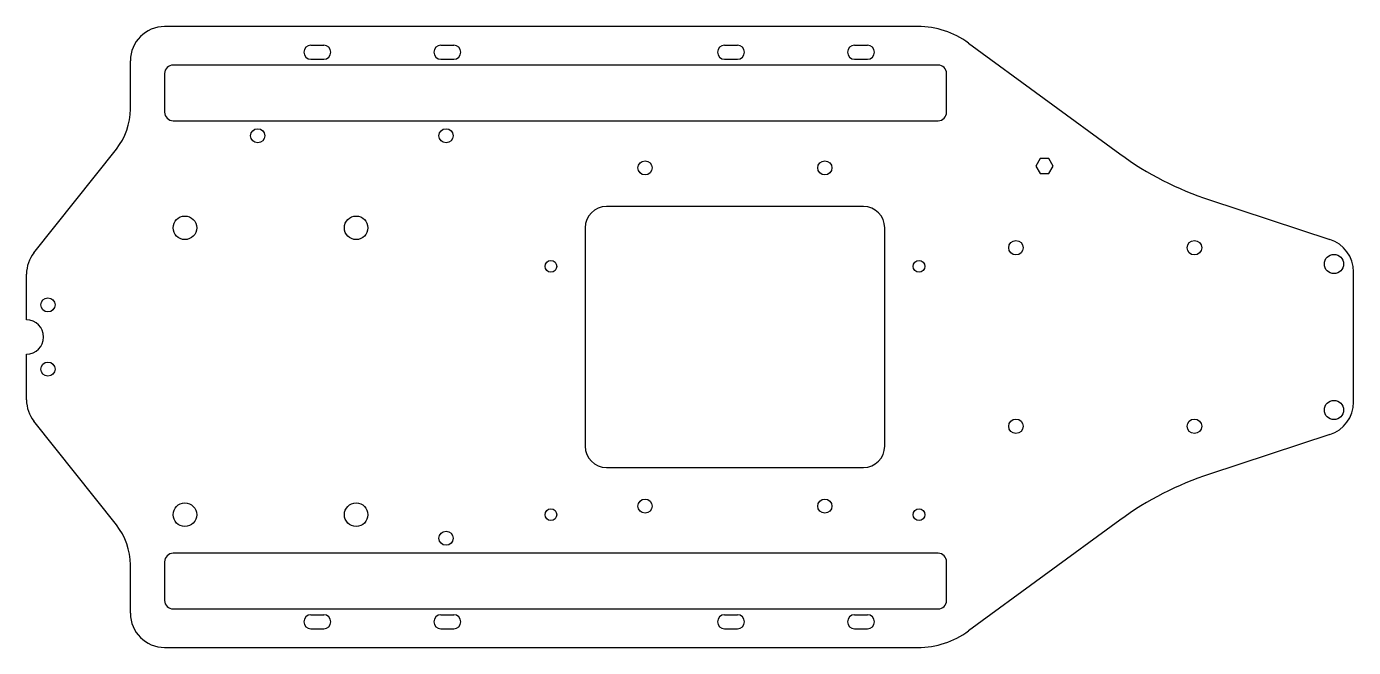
# Model space of a CAD drawing. Header units: millimetres. Extents: x -155 to 155, y -72 to 72.
import ezdxf

# ---------------------------------------------------------------- set-up
doc = ezdxf.new("R2010")
doc.units = ezdxf.units.MM

msp = doc.modelspace()

# ---------------------------------------------------------------- linework, layer by layer
at = {"layer": 'CUT'}
for p, q in [((53.25, 72.5), (-122.75, 72.5)), ((65.0596, 68.6411), (100.449, 42.7485)), ((-88.5594, 68.15), (-85.5594, 68.15)), ((-58.2065, 68.15), (-55.2065, 68.15)), ((8.0878, 68.15), (11.0878, 68.15)), ((38.4406, 68.15), (41.4406, 68.15)), ((-130.75, 53.2364), (-130.75, 64.5)), ((57.939, 63.5), (-120.75, 63.5)), ((-88.5594, 64.85), (-85.5594, 64.85)), ((-58.2065, 64.85), (-55.2065, 64.85)), ((8.0878, 64.85), (11.0878, 64.85)), ((38.4406, 64.85), (41.4406, 64.85)), ((-122.75, 61.5), (-122.75, 52.5)), ((59.939, 52.5), (59.939, 61.5)), ((-120.75, 50.5), (57.939, 50.5)), ((-153.2619, 19.686), (-134.0089, 43.9012)), ((81.8263, 41.6612), (80.816, 39.9112)), ((83.8471, 41.6612), (81.8263, 41.6612)), ((84.8574, 39.9112), (83.8471, 41.6612)), ((80.816, 39.9112), (81.8263, 38.1612)), ((81.8263, 38.1612), (83.8471, 38.1612)), ((83.8471, 38.1612), (84.8574, 39.9112)), ((121.4, 32), (149.4891, 22.8042)), ((40.5, 30.5), (-19.5, 30.5)), ((-24.5, 25.5), (-24.5, -25.5)), ((45.5, -25.5), (45.5, 25.5)), ((-155, 4), (-155, 14.7072)), ((155, -15.2012), (155, 15.2012)), ((-155, -14.7072), (-155, -4)), ((-134.0089, -43.9012), (-153.2619, -19.686)), ((149.4891, -22.8042), (121.4, -32)), ((-19.5, -30.5), (40.5, -30.5)), ((100.449, -42.7485), (65.0596, -68.6411)), ((-122.75, -52.5), (-122.75, -61.5)), ((57.939, -50.5), (-120.75, -50.5)), ((59.939, -61.5), (59.939, -52.5)), ((-130.75, -64.5), (-130.75, -53.2364)), ((-120.75, -63.5), (57.939, -63.5)), ((-88.5594, -64.85), (-85.5594, -64.85)), ((-58.2065, -64.85), (-55.2065, -64.85)), ((8.0878, -64.85), (11.0878, -64.85)), ((38.4406, -64.85), (41.4406, -64.85)), ((-88.5594, -68.15), (-85.5594, -68.15)), ((-58.2065, -68.15), (-55.2065, -68.15)), ((8.0878, -68.15), (11.0878, -68.15)), ((38.4406, -68.15), (41.4406, -68.15)), ((-122.75, -72.5), (53.25, -72.5))]:
    msp.add_line(p, q, dxfattribs=at)
for centre, radius in [((-101, 47), 1.65), ((-57, 47), 1.65), ((-10.5, 39.5), 1.65), ((31.5, 39.5), 1.65), ((-118, 25.5), 2.75), ((-78, 25.5), 2.75), ((76.15, 20.85), 1.7), ((117.85, 20.85), 1.7), ((150.446, 17.05), 2.25), ((-32.5, 16.5), 1.375), ((53.5, 16.5), 1.375), ((-150, 7.5), 1.65), ((-150, -7.5), 1.65), ((150.446, -17.05), 2.25), ((76.15, -20.85), 1.7), ((117.85, -20.85), 1.7), ((-118, -41.5), 2.75), ((-78, -41.5), 2.75), ((-32.5, -41.5), 1.375), ((-10.5, -39.5), 1.65), ((31.5, -39.5), 1.65), ((53.5, -41.5), 1.375), ((-57, -47), 1.65)]:
    msp.add_circle(centre, radius, dxfattribs=at)
for centre, radius, start, end in [((-122.75, 64.5), 8, 90, 180), ((53.25, 52.5), 20, 53.8091, 90), ((-88.5594, 66.5), 1.65, 90, 270), ((-85.5594, 66.5), 1.65, 270, 90), ((-58.2065, 66.5), 1.65, 90, 270), ((-55.2065, 66.5), 1.65, 270, 90), ((8.0878, 66.5), 1.65, 90, 270), ((11.0878, 66.5), 1.65, 270, 90), ((38.4406, 66.5), 1.65, 90, 270), ((41.4406, 66.5), 1.65, 270, 90), ((-120.75, 61.5), 2, 90, 180), ((57.939, 61.5), 2, 0, 90), ((-145.75, 53.2364), 15, 321.5124, 0), ((-120.75, 52.5), 2, 180, 270), ((57.939, 52.5), 2, 270, 0), ((144.7349, 103.2775), 75, 233.8091, 251.8725), ((-19.5, 25.5), 5, 90, 180), ((40.5, 25.5), 5, 0, 90), ((147, 15.2012), 8, 0, 71.8725), ((-147, 14.7072), 8, 141.5124, 180), ((-155, 0), 4, 270, 90), ((-147, -14.7072), 8, 180, 218.4876), ((147, -15.2012), 8, 288.1275, 0), ((-19.5, -25.5), 5, 180, 270), ((40.5, -25.5), 5, 270, 0), ((144.7349, -103.2775), 75, 108.1275, 126.1909), ((-145.75, -53.2364), 15, 0, 38.4876), ((-120.75, -52.5), 2, 90, 180), ((57.939, -52.5), 2, 0, 90), ((-120.75, -61.5), 2, 180, 270), ((57.939, -61.5), 2, 270, 0), ((-122.75, -64.5), 8, 180, 270), ((-88.5594, -66.5), 1.65, 90, 270), ((-85.5594, -66.5), 1.65, 270, 90), ((-58.2065, -66.5), 1.65, 90, 270), ((-55.2065, -66.5), 1.65, 270, 90), ((8.0878, -66.5), 1.65, 90, 270), ((11.0878, -66.5), 1.65, 270, 90), ((38.4406, -66.5), 1.65, 90, 270), ((41.4406, -66.5), 1.65, 270, 90), ((53.25, -52.5), 20, 270, 306.1909)]:
    msp.add_arc(centre, radius, start, end, dxfattribs=at)

doc.saveas('drawing.dxf')
